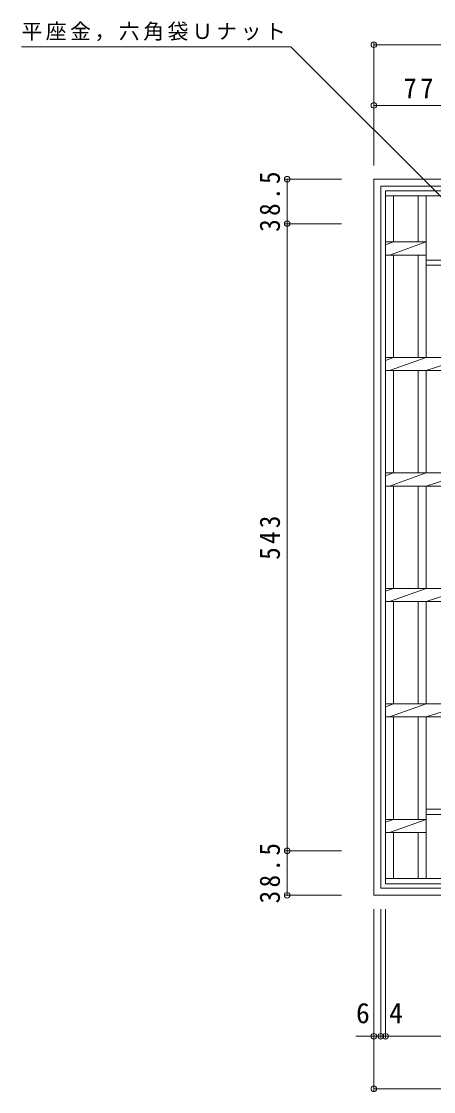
# Model space of a CAD drawing. Units: millimetres at full size, sheet at 1:6. Extents: x -947 to 1055, y -824 to 807.
# Drawn here: x -947 to -591, y -227 to 699 of the extents above; entities that cross this region are included whole.
import ezdxf
from ezdxf.enums import TextEntityAlignment as Align

# ---------------------------------------------------------------- set-up
doc = ezdxf.new("R2010")
doc.units = ezdxf.units.MM
doc.header["$LTSCALE"] = 6
doc.header["$PDMODE"] = 32
doc.header["$PDSIZE"] = 4.8
for name, color, linetype, lineweight in [('E-1', 2, 'Continuous', 9), ('E-2', 3, 'Continuous', 9), ('E-4', 7, 'Continuous', 9), ('E-5', 7, 'Continuous', 9)]:
    doc.layers.add(name, color=color, linetype=linetype, lineweight=lineweight)
doc.styles.add('ＭＳ ゴシック', font='')
doc.styles.get('ＭＳ ゴシック').set_extended_font_data('MS Gothic')

msp = doc.modelspace()

# ---------------------------------------------------------------- linework, layer by layer
at = {"layer": 'E-1'}
for p, q in [((-642.288, 562.518), (-642.288, -57.482)), ((-642.288, 562.518), (-22.288, 562.518)), ((-636.287, 556.518), (-636.287, -51.482)), ((-636.287, 556.518), (-28.288, 556.518)), ((-636.287, -51.482), (-28.288, -51.482)), ((-642.288, -57.482), (-22.288, -57.482))]:
    msp.add_line(p, q, dxfattribs=at)
at = {"layer": 'E-2'}
for p, q in [((-632.287, -47.482), (-632.287, 552.518)), ((-632.287, 552.518), (-32.288, 552.518)), ((-632.287, 548.018), (-32.288, 548.018)), ((-625.287, 508.168), (-625.287, 548.018)), ((-604.087, 508.168), (-604.087, 548.018)), ((-597.087, 408.168), (-597.087, 548.018)), ((-632.287, 505.68), (-625.287, 508.168)), ((-632.287, 508.168), (-597.09, 508.168)), ((-628.887, 496.869), (-597.09, 508.168)), ((-632.287, 496.868), (-597.087, 496.868)), ((-625.287, 408.168), (-625.287, 496.868)), ((-604.087, 408.168), (-604.087, 496.868)), ((-597.087, 492.518), (-533.487, 492.518)), ((-597.087, 488.018), (-533.487, 488.018)), ((-632.287, 405.68), (-625.284, 408.168)), ((-632.287, 408.168), (-32.288, 408.168)), ((-628.887, 396.868), (-597.087, 408.168)), ((-597.087, 396.868), (-561.787, 408.168)), ((-632.287, 396.868), (-32.288, 396.868)), ((-625.287, 308.168), (-625.287, 396.868)), ((-604.087, 308.168), (-604.087, 396.868)), ((-597.087, 308.168), (-597.087, 396.868)), ((-632.287, 305.68), (-625.284, 308.169)), ((-632.287, 308.168), (-32.288, 308.168)), ((-628.887, 296.869), (-597.087, 308.169)), ((-597.087, 296.869), (-561.787, 308.169)), ((-632.287, 296.868), (-32.288, 296.868)), ((-625.287, 208.168), (-625.287, 296.868)), ((-604.087, 208.168), (-604.087, 296.868)), ((-597.087, 208.168), (-597.087, 296.868)), ((-632.287, 205.68), (-625.284, 208.168)), ((-632.287, 208.168), (-32.288, 208.168)), ((-628.887, 196.869), (-597.087, 208.168)), ((-597.087, 196.869), (-561.787, 208.168)), ((-632.287, 196.868), (-32.288, 196.868)), ((-625.287, 108.169), (-625.287, 196.868)), ((-604.087, 108.169), (-604.087, 196.868)), ((-597.087, 108.169), (-597.087, 196.868)), ((-632.287, 105.68), (-625.284, 108.169)), ((-632.287, 108.169), (-32.288, 108.169)), ((-628.887, 96.869), (-597.087, 108.169)), ((-597.087, 96.869), (-561.787, 108.169)), ((-632.287, 96.868), (-32.288, 96.868)), ((-625.287, 8.168), (-625.287, 96.868)), ((-604.087, 8.168), (-604.087, 96.868)), ((-597.087, -42.982), (-597.087, 96.868)), ((-533.487, 17.018), (-597.087, 17.018)), ((-533.487, 12.518), (-597.087, 12.518)), ((-632.287, 5.68), (-625.284, 8.168)), ((-632.287, 8.168), (-597.087, 8.168)), ((-628.887, -3.131), (-597.087, 8.168)), ((-632.287, -3.132), (-597.087, -3.132)), ((-625.287, -42.982), (-625.287, -3.132)), ((-604.087, -42.982), (-604.087, -3.132)), ((-32.288, -42.982), (-632.287, -42.982)), ((-32.288, -47.482), (-632.287, -47.482))]:
    msp.add_line(p, q, dxfattribs=at)
at = {"layer": 'E-4'}
for p, q in [((-642.288, 680.74), (-642.288, 574.518)), ((-642.288, 678.94), (-332.288, 678.94)), ((-642.288, 628.228), (-642.288, 574.518)), ((-642.288, 626.428), (-565.287, 626.428)), ((-719.088, 562.518), (-670.288, 562.518)), ((-717.288, 524.018), (-717.288, 562.518)), ((-719.088, 524.018), (-670.288, 524.018)), ((-717.288, -18.983), (-717.288, 524.018)), ((-719.088, -18.983), (-670.288, -18.983)), ((-717.288, -57.483), (-717.288, -18.983)), ((-719.088, -57.483), (-670.288, -57.483)), ((-642.288, -226.883), (-642.288, -69.482)), ((-636.288, -181.35), (-636.288, -69.482)), ((-632.238, -181.35), (-632.238, -69.482)), ((-642.288, -179.55), (-657.758, -179.55)), ((-642.288, -179.55), (-636.288, -179.55)), ((-636.288, -179.55), (-632.238, -179.55)), ((-632.238, -179.55), (-32.337, -179.55)), ((-642.288, -225.083), (-22.288, -225.083))]:
    msp.add_line(p, q, dxfattribs=at)
for p in [(-642.288, 678.94), (-642.288, 626.428), (-717.288, 562.518), (-717.288, 524.018), (-717.288, -18.983), (-717.288, -57.483), (-642.288, -179.55), (-636.288, -179.55), (-632.238, -179.55), (-642.288, -225.083)]:
    msp.add_point(p, dxfattribs=at)
at = {"layer": 'E-5'}
msp.add_lwpolyline([(-571.187, 534.41), (-714.105, 677.057), (-947.105, 677.057)], dxfattribs=at)

# ---------------------------------------------------------------- texts
at = {"layer": 'E-4', "color": 2, "style": 'ＭＳ ゴシック'}
for s, p in [('6', (-657.758, -173.55)), ('4', (-629.131, -173.55))]:
    msp.add_text(s, height=17.6, dxfattribs=at).set_placement(p, align=Align.BOTTOM_LEFT)
at = {"layer": 'E-4', "color": 2, "insert": (-616.537, 632.428), "char_height": 17.6, "attachment_point": 7, "style": 'ＭＳ ゴシック'}
msp.add_mtext('\\T1.27;\\W0.95;77', dxfattribs=at)
at = {"layer": 'E-4', "color": 2, "char_height": 17.6, "attachment_point": 7, "rotation": 90, "style": 'ＭＳ ゴシック'}
for s, insert in [('\\T1.28;\\W0.9;38.5', (-723.288, 517.018)), ('\\T1.27;\\W0.9;543', (-723.288, 233.018)), ('\\T1.28;\\W0.9;38.5', (-723.288, -64.483))]:
    msp.add_mtext(s, dxfattribs=dict(at, insert=insert))
at = {"layer": 'E-5', "insert": (-947.105, 682.057), "char_height": 13.2, "attachment_point": 7, "style": 'ＭＳ ゴシック'}
msp.add_mtext('\\T1.17;平座金，六角袋Ｕナット', dxfattribs=at)

doc.saveas('drawing.dxf')
